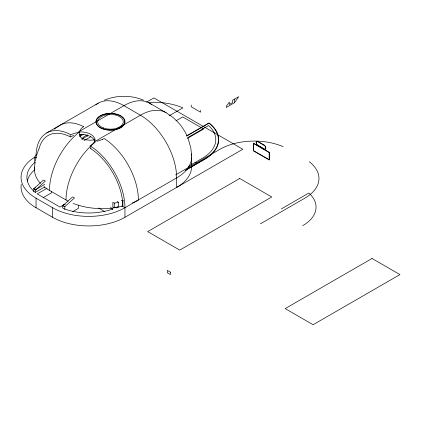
<?xml version="1.0" encoding="UTF-8"?>
<svg xmlns="http://www.w3.org/2000/svg" width="421" height="421" viewBox="0 0 421 421"><rect width="100%" height="100%" fill="white"/><g stroke="black" fill="none" stroke-linecap="round" stroke-linejoin="round"><path stroke-width="0.63" d="M80.422 134.273L80.422 136.662A14.546 8.399 0 0 0 79.769 136.672M191.355 153.944A51.173 29.544 0 0 1 176.641 177.888L124.948 207.732L122.879 206.537L122.879 200.57L122.485 200.343A48.247 27.854 60 0 0 90.778 148.681L90.778 146.287A51.173 29.544 60 0 1 124.948 207.732L124.948 217.283A51.173 29.544 0 0 1 52.578 217.283L36.038 207.732A51.173 29.544 0 0 1 21.224 184.398M44.784 186.924L35.253 192.429L35.322 190.003L33.833 188.713L43.484 180.035L44.879 180.841M34.506 168.768L35.027 162.206M35.443 187.745L33.833 188.713L33.764 191.587M65.155 204.232C61.829 204.453 61.545 209.032 64.781 209.042A45.279 26.139 0 0 0 112.707 209.021L112.712 209.474M35.185 161.201L36.022 157.133M36.317 156.059L38.774 149.039M34.696 161.711L34.696 157.175L36.143 154.67M234.534 102.682L238.67 96.714L232.466 100.293L232.466 102.682L229.366 104.471L229.366 102.082L226.266 106.26L226.266 107.455L234.534 102.682L234.534 99.098M45.342 181.109L35.722 189.76L33.833 188.713M72.638 196.87L63.018 205.516L64.85 206.616L74.496 197.944L73.101 197.139M54.251 129.152L57.093 127.079M35.322 190.003L44.81 184.298M46.636 132.973L98.33 103.129M79.937 135.53L82.19 134.231M80.395 136.041L83.763 134.099M146.524 102.161L153.897 97.904L242.806 149.239L124.948 217.283M83.989 140.656L90.741 136.757M169.947 115.349L182.893 107.876A48.247 27.854 0 0 0 148.118 102.482M47.136 188.192L37.222 193.918L59.966 207.048L64.923 204.185M175.994 120.811L182.714 116.933L203.648 129.021L187.408 138.393M43.016 197.733L51.546 192.807L51.546 191.508M186.477 135.946L209 122.943A48.247 27.854 0 0 1 204.553 159.385L185.419 170.431M186.798 136.004L208.969 123.2A47.957 27.686 0 0 1 204.348 159.264L185.777 169.984M187.534 137.725L208.595 125.563A45.326 26.165 0 0 1 202.485 158.191L188.419 166.311M72.738 211.61L78.427 208.327L78.427 205.074M123.395 200.27L122.364 200.87L121.332 200.27M175.604 174.904L220.062 149.239A48.247 27.854 0 0 1 283.175 146.671M281.317 208.927L308.877 193.013A45.326 26.165 0 0 1 302.767 225.64M260.383 223.846L304.836 198.18A48.247 27.854 0 0 0 309.282 161.743M104.334 100.172C116.712 95.004 131.115 95.004 143.498 100.172M114.301 203.138L118.643 202.301L118.643 206.837L114.301 207.674L112.854 206.837L112.854 202.301L114.301 203.138L114.301 207.674M62.613 205.758L64.85 206.616L64.781 209.49M149.502 103.129L166.042 112.681M195.249 162.369L197.112 163.443M122.879 201.164L122.364 200.87L122.364 206.237L122.879 206.537M117.196 201.464L118.643 202.301M121.743 205.88L122.674 206.416M34.696 157.175L36.143 158.012M110.449 207.716L112.712 209.021M98.593 208.032L104.818 211.631M43.952 186.645A51.173 29.544 0 0 0 49.478 190.424L66.018 199.975A51.173 29.544 0 0 0 68.255 201.185M34.969 157.038A51.173 29.544 0 0 0 36.038 198.18L52.578 207.732A51.173 29.544 0 0 0 124.948 207.732M169.574 114.922C177.152 120.169 183.261 127.489 187.061 135.878M35.253 192.429L33.764 191.139A45.326 26.165 0 0 1 35.217 162.185M188.045 138.193L190.797 147.839L191.597 155.323M116.396 208.016L116.396 207.569A45.305 26.155 0 0 0 117.854 206.9M200.522 110.381L200.522 112.17L191.218 106.797L191.218 105.008M191.629 156.996L191.629 166.548M52.578 207.732L52.578 217.283M36.143 156.612L36.143 157.907M36.038 198.18L36.038 207.732M66.018 199.975A51.173 29.544 -60 0 1 95.088 142.224M132.31 202.969A51.173 29.544 0 0 0 138.388 199.975A51.173 29.544 60 0 0 104.219 138.53A14.193 6.152 -10.1 0 1 102.198 139.54M122.527 206.195A51.173 29.544 0 0 1 73.207 203.427M102.156 139.519A14.361 6.141 -10.2 0 1 96.883 141.214M79.674 131.394A14.33 9.909 12.6 0 1 83.663 126.663M57.561 126.984A51.173 29.544 60 0 1 83.647 126.653M49.478 190.424A51.173 29.544 -60 0 1 79.048 132.273M95.078 139.751A14.488 7.499 -9.9 0 1 79.801 132.257M40.516 183.445A51.173 29.544 0 0 1 34.664 167.09M82.174 139.64A12.793 7.389 0 0 1 87.515 136.162L87.515 134.967A12.793 7.389 0 0 0 81.711 139.183M79.374 134.299A14.546 8.399 0 0 1 94.978 141.888M94.472 141.493A14.535 8.199 -6.2 0 1 90.01 145.84M36.053 155.207A51.173 29.544 60 0 1 70.207 134.41L70.207 136.799A48.247 27.854 60 0 0 39.027 149.029M151.528 104.503A51.173 29.544 -60 0 0 123.916 105.666A51.173 29.544 60 0 0 95.825 104.892M70.817 134.762A14.535 7.873 -2.9 0 1 78.49 132.562M169.9 115.712A51.173 29.544 -60 0 0 140.456 115.212L123.916 105.666L78.338 131.978A14.546 8.399 0 0 1 94.883 141.53L140.456 115.212A51.173 29.544 60 0 1 176.641 177.888L176.641 187.44A51.173 29.544 0 0 0 191.355 163.495M70.423 136.914A14.535 7.841 -3.1 0 1 73.712 135.504M90.994 148.345A14.535 8.662 1.1 0 1 90.61 148.571M27.27 181.119A45.326 26.165 0 0 1 34.801 169.689M239.707 178.483L147.692 231.608L179.741 250.111L271.755 196.986L239.707 178.483M372.038 258.468L285.196 308.604L313.108 324.723L399.95 274.581L372.038 258.468M264.104 145.061L257.899 141.477A2.484 1.437 60 0 0 256.142 142.493A2.484 1.437 60 0 0 257.899 145.534L264.104 149.118A2.484 1.437 60 0 0 265.861 148.103A2.484 1.437 60 0 0 264.104 145.061M264.104 145.298L257.899 141.719A2.194 1.268 60 0 0 256.352 142.614A2.194 1.268 60 0 0 257.899 145.298L264.104 148.881A2.194 1.268 60 0 0 265.656 147.981A2.194 1.268 60 0 0 264.104 145.298M269.377 152.402L253.453 143.208L253.453 150.85L269.377 160.043L269.377 152.402M269.172 152.518L253.663 143.566L253.663 150.729L269.172 159.685L269.172 152.518M170.437 272.198L167.337 270.403L167.337 272.792L170.437 274.581L170.437 272.198M103.303 127.895A12.793 7.389 0 0 0 123.237 122.306A12.793 7.389 0 0 0 104.887 115.138A12.793 7.389 0 0 0 103.303 127.895M102.319 128.737A14.546 8.399 0 0 0 124.984 122.379A14.546 8.399 0 0 0 104.119 114.228A14.546 8.399 0 0 0 102.319 128.737M102.482 128.594A14.256 8.231 0 0 0 124.695 122.369A14.256 8.231 0 0 0 104.245 114.375A14.256 8.231 0 0 0 102.482 128.594"/></g></svg>
